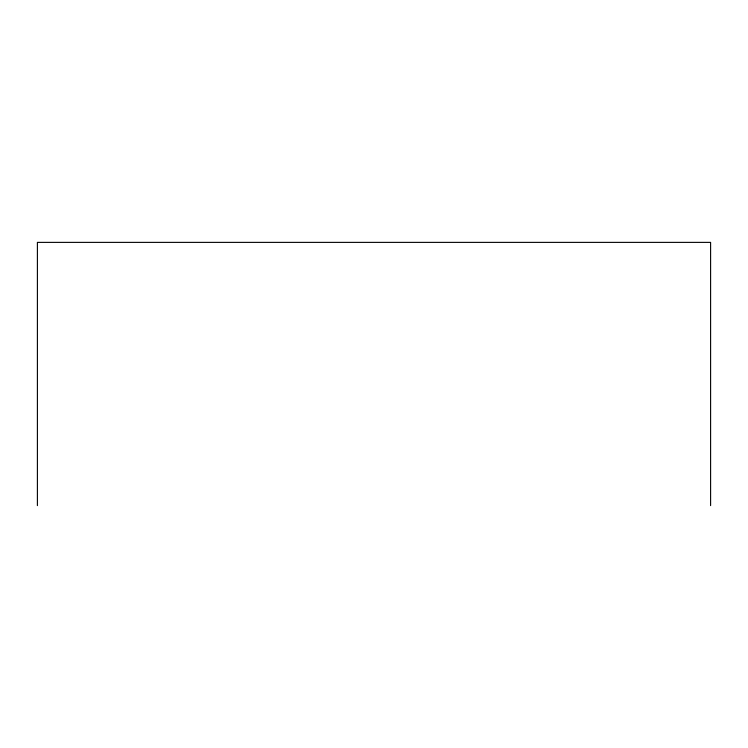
<?xml version="1.0" encoding="UTF-8"?>
<svg xmlns="http://www.w3.org/2000/svg" width="748" height="748" viewBox="0 0 748 748"><rect width="100%" height="100%" fill="white"/><g stroke="black" fill="none" stroke-linecap="round" stroke-linejoin="round"><path stroke-width="1.12" d="M710.6 505.62L710.6 242.38L37.4 242.38L37.4 505.62"/></g></svg>
